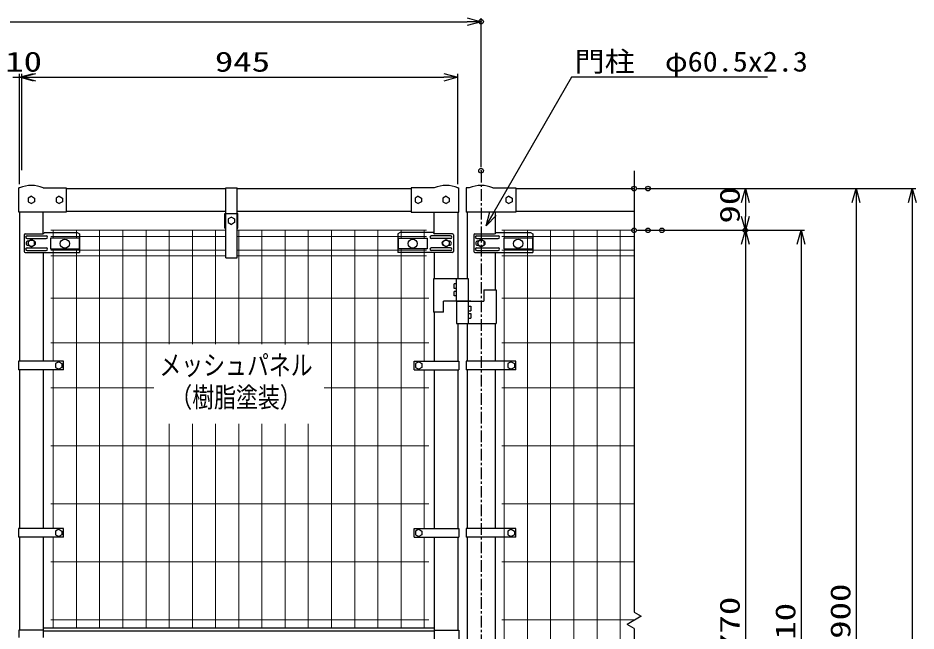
# Model space of a CAD drawing. Units: millimetres, scale not verified. Extents: x -4455 to 4455, y -3150 to 3150.
# Drawn here: x 1393 to 3329, y 291 to 1614 of the extents above; entities that cross this region are included whole.
import ezdxf
from ezdxf.enums import TextEntityAlignment as Align

# ---------------------------------------------------------------- set-up
doc = ezdxf.new("R2010")
doc.units = ezdxf.units.MM
doc.header["$LTSCALE"] = 20
doc.header["$PDMODE"] = 32
doc.header["$PDSIZE"] = 10
doc.linetypes.add('USER1', pattern=[2, 1.25, -0.25, 0.25, -0.25])
for name, color, linetype, lineweight in [('0-0_1', 7, 'Continuous', 25), ('0-1_EXTCNT-LMEC0', 1, 'Continuous', 25), ('0-2_0', 7, 'Continuous', 25), ('0-8_2', 7, 'Continuous', 25), ('0-9_D-STR2', 7, 'Continuous', 13)]:
    doc.layers.add(name, color=color, linetype=linetype, lineweight=lineweight)
doc.layers.add('0-3_DEFPOINTS', color=7, linetype='Continuous')
doc.styles.add('ＭＳ ゴシック', font='')
doc.styles.get('ＭＳ ゴシック').set_extended_font_data('MS Gothic')

# ---------------------------------------------------------------- blocks, each defined once
blk = doc.blocks.new('_Open30')
at = {"layer": '0-2_0', "color": 1}
blk.add_line((0, 0), (-20, 0), dxfattribs=at)
blk.add_lwpolyline([(-20, 5.36), (0, 0), (-20, -5.36)], dxfattribs=at)

msp = doc.modelspace()

# ---------------------------------------------------------------- linework, layer by layer
at = {"layer": '0-0_1', "color": 3, "linetype": 'USER1'}
msp.add_line((2391.15, 1283.99), (2391.15, -952.14), dxfattribs=at)
at = {"layer": '0-0_1'}
for p, q in [((1394.15, 1194.92), (1394.15, 1247.52)), ((1396.15, 1247.52), (1394.15, 1247.52)), ((1446.95, 1247.52), (1496.55, 1247.52)), ((1496.55, 1247.52), (1496.55, 1194.92)), ((1496.55, 1245.52), (1840.63, 1245.52)), ((1840.63, 1191.92), (1840.63, 1247.52)), ((1840.63, 1247.52), (1864.88, 1247.52)), ((1864.88, 1191.92), (1864.88, 1247.52)), ((1864.88, 1245.52), (2240.75, 1245.52)), ((2290.35, 1247.52), (2240.75, 1247.52)), ((2240.75, 1247.52), (2240.75, 1194.92)), ((2341.15, 1247.52), (2343.15, 1247.52)), ((2343.15, 1194.92), (2343.15, 1247.52)), ((2358.9, 1247.52), (2358.9, 1194.92)), ((2365.75, 1247.52), (2358.9, 1247.52)), ((2416.55, 1247.52), (2466.15, 1247.52)), ((2466.15, 1247.52), (2466.15, 1194.92)), ((2466.15, 1245.52), (2721, 1245.52)), ((1421.55, 1229.22), (1414.63, 1225.22)), ((1414.63, 1225.22), (1414.63, 1217.22)), ((1421.55, 1229.22), (1428.48, 1225.22)), ((1428.48, 1225.22), (1428.48, 1217.22)), ((1481.55, 1229.22), (1474.63, 1225.22)), ((1474.63, 1225.22), (1474.63, 1217.22)), ((1481.55, 1229.22), (1488.48, 1225.22)), ((1488.48, 1225.22), (1488.48, 1217.22)), ((2255.75, 1229.22), (2248.83, 1225.22)), ((2248.83, 1225.22), (2248.83, 1217.22)), ((2255.75, 1229.22), (2262.68, 1225.22)), ((2262.68, 1225.22), (2262.68, 1217.22)), ((2315.75, 1229.22), (2308.83, 1225.22)), ((2308.83, 1225.22), (2308.83, 1217.22)), ((2315.75, 1229.22), (2322.68, 1225.22)), ((2322.68, 1225.22), (2322.68, 1217.22)), ((2451.15, 1229.22), (2444.23, 1225.22)), ((2444.23, 1225.22), (2444.23, 1217.22)), ((2451.15, 1229.22), (2458.08, 1225.22)), ((2458.08, 1225.22), (2458.08, 1217.22)), ((1414.63, 1217.22), (1421.55, 1213.22)), ((1428.48, 1217.22), (1421.55, 1213.22)), ((1474.63, 1217.22), (1481.55, 1213.22)), ((1488.48, 1217.22), (1481.55, 1213.22)), ((2248.83, 1217.22), (2255.75, 1213.22)), ((2262.68, 1217.22), (2255.75, 1213.22)), ((2308.83, 1217.22), (2315.75, 1213.22)), ((2322.68, 1217.22), (2315.75, 1213.22)), ((2444.23, 1217.22), (2451.15, 1213.22)), ((2458.08, 1217.22), (2451.15, 1213.22)), ((1496.55, 1194.92), (1394.15, 1194.92)), ((1396.15, 1194.92), (1396.15, 873.51)), ((1446.95, 1147.89), (1446.95, 1194.92)), ((1496.55, 1196.92), (1840.63, 1196.92)), ((1838.63, 1160.52), (1838.63, 1191.92)), ((1838.63, 1191.92), (1866.88, 1191.92)), ((1840.63, 1096.31), (1840.63, 1191.92)), ((1852.75, 1184.22), (1845.83, 1180.22)), ((1852.75, 1184.22), (1859.68, 1180.22)), ((1864.88, 1196.92), (2240.75, 1196.92)), ((1866.88, 1160.52), (1866.88, 1191.92)), ((2240.75, 1194.92), (2343.15, 1194.92)), ((2290.35, 1147.89), (2290.35, 1194.92)), ((2341.15, 1194.92), (2341.15, 1050.92)), ((2466.15, 1194.92), (2358.9, 1194.92)), ((2360.9, 1194.92), (2360.9, 1050.92)), ((2421.4, 1194.92), (2421.4, 1147.89)), ((2466.15, 1196.92), (2721, 1196.92)), ((1845.83, 1180.22), (1845.83, 1172.22)), ((1845.83, 1172.22), (1852.75, 1168.22)), ((1859.68, 1172.22), (1852.75, 1168.22)), ((1859.68, 1180.22), (1859.68, 1172.22)), ((1405.76, 1145.68), (1405.76, 1109.68)), ((1407.76, 1147.68), (1445.87, 1147.68)), ((1412.12, 1143.68), (1453.45, 1143.68)), ((1448.87, 1150.68), (1520.55, 1150.68)), ((1520.55, 1150.68), (1525.55, 1147.68)), ((1525.55, 1147.68), (1525.55, 1140.93)), ((1838.63, 1160.52), (1840.63, 1160.52)), ((1864.88, 1160.52), (1866.88, 1160.52)), ((2216.76, 1150.68), (2211.76, 1147.68)), ((2211.76, 1147.68), (2211.76, 1140.93)), ((2288.44, 1150.68), (2216.76, 1150.68)), ((2325.19, 1143.68), (2283.86, 1143.68)), ((2329.55, 1147.68), (2291.44, 1147.68)), ((2331.55, 1145.68), (2331.55, 1109.68)), ((2375.36, 1145.68), (2375.36, 1109.68)), ((2377.36, 1147.68), (2420.32, 1147.68)), ((2381.72, 1143.68), (2427.9, 1143.68)), ((2423.32, 1150.68), (2443.78, 1150.68)), ((2423.32, 1150.68), (2497.9, 1150.68)), ((2497.9, 1150.68), (2502.9, 1147.68)), ((2502.9, 1147.68), (2502.9, 1140.93)), ((1412.12, 1137.68), (1453.45, 1137.68)), ((1414.46, 1132.18), (1415.49, 1132.18)), ((1414.46, 1123.18), (1415.49, 1123.18)), ((1525.55, 1140.93), (1525.55, 1107.68)), ((2211.76, 1140.93), (2211.76, 1107.68)), ((2325.19, 1137.68), (2283.86, 1137.68)), ((2322.84, 1132.18), (2321.82, 1132.18)), ((2322.84, 1123.18), (2321.82, 1123.18)), ((2381.72, 1137.68), (2427.9, 1137.68)), ((2384.06, 1132.18), (2385.09, 1132.18)), ((2384.06, 1123.18), (2385.09, 1123.18)), ((2502.9, 1140.93), (2502.9, 1107.68)), ((1407.76, 1107.68), (1525.55, 1107.68)), ((1412.12, 1117.68), (1453.45, 1117.68)), ((1412.12, 1111.68), (1453.45, 1111.68)), ((1446.95, 1107.68), (1446.95, 873.51)), ((2329.55, 1107.68), (2211.76, 1107.68)), ((2325.19, 1117.68), (2283.86, 1117.68)), ((2325.19, 1111.68), (2283.86, 1111.68)), ((2290.35, 1107.33), (2290.35, 1050.92)), ((2377.36, 1107.68), (2502.9, 1107.68)), ((2381.72, 1117.68), (2427.9, 1117.68)), ((2381.72, 1111.68), (2427.9, 1111.68)), ((2421.4, 1107.68), (2421.4, 1026.92)), ((2288.35, 1050.92), (2288.35, 978.92)), ((2364.25, 1050.92), (2288.35, 1050.92)), ((2337.8, 1002.92), (2337.8, 1050.92)), ((2364.25, 954.92), (2364.25, 1050.92)), ((2337.8, 1039.92), (2332.8, 1039.92)), ((2396.9, 1026.92), (2396.9, 1002.92)), ((2396.9, 1026.92), (2423.4, 1026.92)), ((2423.4, 1026.92), (2423.4, 954.92)), ((2332.8, 1013.92), (2332.8, 1023.92)), ((2337.8, 1023.92), (2332.8, 1023.92)), ((2337.8, 1013.92), (2332.8, 1013.92)), ((2369.1, 1002.92), (2310, 1002.92)), ((2310, 978.92), (2310, 1002.92)), ((2337.8, 1002.92), (2396.9, 1002.92)), ((2337.8, 1002.92), (2337.8, 954.92)), ((2364.25, 991.92), (2369.25, 991.92)), ((2369.25, 991.92), (2369.25, 981.92)), ((2310, 978.92), (2288.35, 978.92)), ((2290.35, 978.92), (2290.35, 873.51)), ((2364.25, 981.92), (2369.25, 981.92)), ((2364.25, 975.92), (2369.25, 975.92)), ((2369.25, 975.92), (2369.25, 965.92)), ((2337.8, 954.92), (2423.4, 954.92)), ((2341.15, 954.92), (2341.15, 873.51)), ((2360.9, 954.92), (2360.9, 873.52)), ((2364.25, 965.92), (2369.25, 965.92)), ((2421.4, 954.92), (2421.4, 873.52)), ((1490.65, 873.51), (1393.97, 873.51)), ((1393.97, 873.51), (1393.97, 854.53)), ((1480.5, 872.02), (1473.58, 868.02)), ((1480.5, 872.02), (1487.43, 868.02)), ((1490.65, 854.52), (1490.65, 873.52)), ((2246.65, 854.52), (2246.65, 873.52)), ((2246.65, 873.51), (2343.34, 873.51)), ((2256.8, 872.02), (2249.88, 868.02)), ((2256.8, 872.02), (2263.73, 868.02)), ((2343.34, 873.51), (2343.34, 854.53)), ((2466.15, 873.52), (2358.9, 873.52)), ((2358.9, 873.52), (2358.9, 854.52)), ((2456, 872.02), (2449.08, 868.02)), ((2456, 872.02), (2462.93, 868.02)), ((2466.15, 854.52), (2466.15, 873.52)), ((1490.65, 854.53), (1393.97, 854.53)), ((1396.15, 854.53), (1396.15, 512.51)), ((1446.95, 854.53), (1446.95, 512.51)), ((1473.58, 868.02), (1473.58, 860.02)), ((1473.58, 860.02), (1480.5, 856.02)), ((1487.43, 860.02), (1480.5, 856.02)), ((1487.43, 868.02), (1487.43, 860.02)), ((2246.65, 854.53), (2343.34, 854.53)), ((2249.88, 868.02), (2249.88, 860.02)), ((2249.88, 860.02), (2256.8, 856.02)), ((2263.73, 860.02), (2256.8, 856.02)), ((2263.73, 868.02), (2263.73, 860.02)), ((2290.35, 854.53), (2290.35, 512.51)), ((2341.15, 854.53), (2341.15, 512.51)), ((2466.15, 854.52), (2358.9, 854.52)), ((2360.9, 854.52), (2360.9, 512.52)), ((2421.4, 854.52), (2421.4, 512.52)), ((2449.08, 868.02), (2449.08, 860.02)), ((2449.08, 860.02), (2456, 856.02)), ((2462.93, 860.02), (2456, 856.02)), ((2462.93, 868.02), (2462.93, 860.02)), ((1490.65, 512.51), (1393.97, 512.51)), ((1393.97, 512.51), (1393.97, 493.53)), ((1480.5, 511.02), (1473.58, 507.02)), ((1473.58, 507.02), (1473.58, 499.02)), ((1480.5, 511.02), (1487.43, 507.02)), ((1487.43, 507.02), (1487.43, 499.02)), ((1490.65, 493.52), (1490.65, 512.52)), ((2246.65, 493.52), (2246.65, 512.52)), ((2246.65, 512.51), (2343.34, 512.51)), ((2256.8, 511.02), (2249.88, 507.02)), ((2249.88, 507.02), (2249.88, 499.02)), ((2256.8, 511.02), (2263.73, 507.02)), ((2263.73, 507.02), (2263.73, 499.02)), ((2343.34, 512.51), (2343.34, 493.53)), ((2466.15, 512.52), (2358.9, 512.52)), ((2358.9, 512.52), (2358.9, 493.52)), ((2456, 511.02), (2449.08, 507.02)), ((2449.08, 507.02), (2449.08, 499.02)), ((2456, 511.02), (2462.93, 507.02)), ((2462.93, 507.02), (2462.93, 499.02)), ((2466.15, 493.52), (2466.15, 512.52)), ((1490.65, 493.53), (1393.97, 493.53)), ((1396.15, 493.53), (1396.15, 293.02)), ((1446.95, 493.53), (1446.95, 277.02)), ((1473.58, 499.02), (1480.5, 495.02)), ((1487.43, 499.02), (1480.5, 495.02)), ((2246.65, 493.53), (2343.34, 493.53)), ((2249.88, 499.02), (2256.8, 495.02)), ((2263.73, 499.02), (2256.8, 495.02)), ((2290.35, 493.53), (2290.35, 47.51)), ((2341.15, 493.53), (2341.15, 293.02)), ((2466.15, 493.52), (2358.9, 493.52)), ((2360.9, 493.52), (2360.9, 47.52)), ((2421.4, 493.52), (2421.4, 47.52)), ((2449.08, 499.02), (2456, 495.02)), ((2462.93, 499.02), (2456, 495.02)), ((1394.15, 293.02), (1394.15, 277.02)), ((1446.95, 293.02), (1394.15, 293.02)), ((1446.95, 298.02), (2290.35, 298.02)), ((1446.95, 292.02), (2290.35, 292.02)), ((2290.35, 293.02), (2343.15, 293.02)), ((2343.15, 293.02), (2343.15, 248.02))]:
    msp.add_line(p, q, dxfattribs=at)
for points in [[(1840.63, 1096.31), (1864.88, 1096.31), (1864.88, 1191.92)], [(2337.8, 1029.92), (2332.8, 1029.92), (2332.8, 1039.92)]]:
    msp.add_lwpolyline(points, dxfattribs=at)
for centre, radius, start, end in [((1421.55, 1181.23), 70.98, 69.03345, 110.96669), ((2315.75, 1181.23), 70.98, 69.03345, 110.9667), ((2391.15, 1181.23), 70.98, 69.03345, 110.96669), ((1407.76, 1145.68), 2, 90, 180), ((1412.12, 1140.68), 3, 90, 270), ((1445.87, 1150.68), 3, 270, 0), ((1453.45, 1140.68), 3, 270, 90), ((2283.86, 1140.68), 3, 90, 270), ((2291.44, 1150.68), 3, 180, 270), ((2325.19, 1140.68), 3, 270, 90), ((2329.55, 1145.68), 2, 0, 90), ((2377.36, 1145.68), 2, 90, 180), ((2381.72, 1140.68), 3, 90, 270), ((2420.32, 1150.68), 3, 270, 0), ((2427.9, 1140.68), 3, 270, 90), ((1414.46, 1127.68), 4.5, 90, 270), ((1426.23, 1127.68), 4.5, 299.99991, 60.0015), ((2311.08, 1127.68), 4.5, 119.9985, 240.00009), ((2322.84, 1127.68), 4.5, 270, 90), ((2384.06, 1127.68), 4.5, 90, 270), ((2395.83, 1127.68), 4.5, 299.99991, 60.0015), ((1407.76, 1109.68), 2, 180, 270), ((1412.12, 1114.68), 3, 90, 270), ((1453.45, 1114.68), 3, 270, 90), ((2283.86, 1114.68), 3, 90, 270), ((2325.19, 1114.68), 3, 270, 90), ((2329.55, 1109.68), 2, 270, 0), ((2377.36, 1109.68), 2, 180, 270), ((2381.72, 1114.68), 3, 90, 270), ((2427.9, 1114.68), 3, 270, 90)]:
    msp.add_arc(centre, radius, start, end, dxfattribs=at)
at = {"layer": '0-1_EXTCNT-LMEC0'}
for p, q in [((2391.15, 1291.49), (2391.15, 1613.02)), ((421.15, 1605.52), (2361.15, 1605.52)), ((1396.15, 1255.02), (1396.15, 1493.02)), ((1401.15, 1285.02), (1401.15, 1493.02)), ((2341.15, 1255.02), (2341.15, 1493.02)), ((1381.15, 1485.52), (1396.15, 1485.52)), ((1426.15, 1485.52), (1456.15, 1485.52)), ((1431.15, 1485.52), (2311.15, 1485.52)), ((2728.5, 1245.52), (3207.15, 1245.52)), ((2728.5, 1245.52), (2968.5, 1245.52)), ((2758.5, 1245.52), (3328.5, 1245.52)), ((2961, 1215.52), (2961, 1185.52)), ((3199.65, 1215.52), (3199.65, -624.48)), ((3321, 1215.52), (3321, -924.48)), ((2728.5, 1155.52), (2968.5, 1155.52)), ((2758.5, 1155.52), (2968.5, 1155.52)), ((2788.5, 1155.52), (3088.5, 1155.52)), ((2961, 1125.52), (2961, -584.48)), ((3081, 1125.52), (3081, -624.48))]:
    msp.add_line(p, q, dxfattribs=at)
at = {"layer": '0-1_EXTCNT-LMEC0', "color": 4}
for p, q in [((2721, 1283.69), (2721, 331.71)), ((2721, 331.71), (2736, 323.05)), ((2736, 323.05), (2706, 305.73)), ((2721, 297.07), (2706, 305.73)), ((2721, 297.07), (2721, -639.87))]:
    msp.add_line(p, q, dxfattribs=at)
at = {"layer": '0-2_0'}
for p, q in [((1462.65, 1138.27), (1462.65, 1115.27)), ((1524.65, 1138.27), (1462.65, 1138.27)), ((1524.65, 1138.27), (1524.65, 1115.27)), ((2212.65, 1138.27), (2274.65, 1138.27)), ((2212.65, 1138.27), (2212.65, 1115.27)), ((2274.65, 1138.27), (2274.65, 1115.27)), ((2502, 1138.27), (2502, 1115.27)), ((1462.65, 1115.27), (1524.65, 1115.27)), ((2274.65, 1115.27), (2212.65, 1115.27)), ((2440, 1115.27), (2502, 1115.27))]:
    msp.add_line(p, q, dxfattribs=at)
for points in [[(3008.94, 1485.8), (2586.02, 1485.8), (2403.01, 1167.17)], [(2502, 1138.27), (2440, 1138.27), (2440, 1115.27)]]:
    msp.add_lwpolyline(points, dxfattribs=at)
for centre in [(1493.65, 1126.77), (2243.65, 1126.77), (2471, 1126.77)]:
    msp.add_circle(centre, 10.01, dxfattribs=at)
at = {"layer": '0-3_DEFPOINTS'}
for p in [(2391.15, 1605.52), (2391.15, 1283.99), (2721, 1245.52), (2751, 1245.52), (2721, 1155.52), (2751, 1155.52), (2781, 1155.52), (2961, 1155.52)]:
    msp.add_point(p, dxfattribs=at)
at = {"layer": '0-8_2'}
for p, q in [((1421.55, 1135.68), (1414.63, 1131.68)), ((1428.48, 1131.68), (1421.55, 1135.68)), ((2308.83, 1123.68), (2308.83, 1131.68)), ((2315.75, 1119.68), (2308.83, 1123.68)), ((2322.68, 1123.68), (2315.75, 1119.68)), ((2322.68, 1131.68), (2322.68, 1123.68)), ((2384.23, 1131.68), (2384.23, 1123.68)), ((2384.23, 1123.68), (2391.15, 1119.68)), ((2391.15, 1119.68), (2398.08, 1123.68)), ((2398.08, 1123.68), (2398.08, 1131.68))]:
    msp.add_line(p, q, dxfattribs=at)
for points in [[(1414.63, 1131.68), (1414.63, 1123.68), (1421.55, 1119.68)], [(1421.55, 1119.68), (1428.48, 1123.68), (1428.48, 1131.68)], [(2308.83, 1131.68), (2315.75, 1135.68), (2322.68, 1131.68)], [(2398.08, 1131.68), (2391.15, 1135.68), (2384.23, 1131.68)]]:
    msp.add_lwpolyline(points, dxfattribs=at)
for centre in [(1421.55, 1127.68), (2315.75, 1127.68), (2391.15, 1127.68)]:
    msp.add_circle(centre, 6.93, dxfattribs=at)
at = {"layer": '0-9_D-STR2'}
for p, q in [((1840.63, 1155.52), (1463.65, 1155.52)), ((1468.65, 1138.27), (1468.65, 1155.52)), ((1518.65, 1138.27), (1518.65, 1155.52)), ((1568.65, 1155.52), (1568.65, 298.02)), ((1618.65, 1155.52), (1618.65, 298.02)), ((1668.65, 1155.52), (1668.65, 298.02)), ((1718.65, 1155.52), (1718.65, 910.2)), ((1768.65, 1155.52), (1768.65, 910.09)), ((1818.65, 1155.52), (1818.65, 909.98)), ((2273.65, 1155.52), (1864.88, 1155.52)), ((1868.65, 1155.52), (1868.65, 909.86)), ((1918.65, 1155.52), (1918.65, 909.75)), ((1968.65, 1155.52), (1968.65, 909.63)), ((2018.65, 1155.52), (2018.65, 909.52)), ((2068.65, 1155.52), (2068.65, 298.02)), ((2118.65, 1155.52), (2118.65, 298.02)), ((2168.65, 1155.52), (2168.65, 298.02)), ((2218.65, 1138.27), (2218.65, 1155.52)), ((2268.65, 1138.27), (2268.65, 1155.52)), ((2721, 1155.52), (2436.15, 1155.52)), ((2441.15, 1138.27), (2441.15, 1155.52)), ((2491.15, 1138.27), (2491.15, 1155.52)), ((2491.15, -575.15), (2491.15, 1155.52)), ((2541.15, -614.48), (2541.15, 1155.52)), ((2591.15, -614.48), (2591.15, 1155.52)), ((2641.15, -614.48), (2641.15, 1155.52)), ((2691.15, -614.48), (2691.15, 1155.52)), ((1840.63, 1142.42), (1463.65, 1142.42)), ((2273.65, 1142.42), (1864.88, 1142.42)), ((2721, 1142.42), (2436.15, 1142.42)), ((1840.63, 1112.62), (1463.65, 1112.62)), ((1468.65, 1115.27), (1468.65, 873.51)), ((1518.65, 1115.27), (1518.65, 298.02)), ((2273.65, 1112.62), (1864.88, 1112.62)), ((2218.65, 1115.27), (2218.65, 298.02)), ((2268.65, 1115.27), (2268.65, 873.51)), ((2721, 1112.62), (2436.15, 1112.62)), ((2441.15, 47.52), (2441.15, 1115.27)), ((1840.63, 1100.76), (1463.65, 1100.76)), ((2273.65, 1100.76), (1864.88, 1100.76)), ((2721, 1100.76), (2436.15, 1100.76)), ((2278.65, 1009.52), (1463.65, 1009.52)), ((2721, 1009.52), (2436.15, 1009.52)), ((2278.62, 912.52), (1463.62, 912.52)), ((2721.04, 912.52), (2436.19, 912.52)), ((1468.65, 854.53), (1468.65, 512.51)), ((2268.65, 854.53), (2268.65, 512.51)), ((1685.59, 815.52), (1463.62, 815.52)), ((2278.62, 815.52), (2053.07, 815.52)), ((2721.04, 815.52), (2436.19, 815.52)), ((1718.65, 738.33), (1718.65, 298.02)), ((1768.65, 738.33), (1768.65, 298.02)), ((1818.65, 738.33), (1818.65, 298.02)), ((1868.65, 738.33), (1868.65, 298.02)), ((1918.65, 738.33), (1918.65, 298.02)), ((1968.65, 738.33), (1968.65, 298.02)), ((2018.65, 738.33), (2018.65, 298.02)), ((2278.65, 690.52), (1463.65, 690.52)), ((2721, 690.52), (2436.15, 690.52)), ((2278.65, 565.52), (1463.65, 565.52)), ((2721, 565.52), (2436.15, 565.52)), ((1468.65, 493.53), (1468.65, 298.02)), ((2268.65, 493.53), (2268.65, 298.02)), ((2278.65, 440.52), (1463.65, 440.52)), ((2721, 440.52), (2436.15, 440.52)), ((2278.65, 315.52), (1463.65, 315.52)), ((2721, 315.52), (2436.15, 315.52))]:
    msp.add_line(p, q, dxfattribs=at)

# ---------------------------------------------------------------- block references
at = {"layer": '0-1_EXTCNT-LMEC0', "xscale": 1.5, "yscale": 1.5}
for p in [(2391.15, 1605.52), (2341.15, 1485.52)]:
    msp.add_blockref('_Open30', p, dxfattribs=at)
for p, rotation in [((1396.15, 1485.52), 180), ((1401.15, 1485.52), 180), ((2961, 1245.52), 90), ((3199.65, 1245.52), 90), ((3321, 1245.52), 90), ((2961, 1155.52), 270), ((2961, 1155.52), 90), ((3081, 1155.52), 90)]:
    msp.add_blockref('_Open30', p, dxfattribs=dict(at, rotation=rotation))
at = {"layer": '0-2_0', "xscale": 1.5, "yscale": 1.5, "rotation": 239.85847}
msp.add_blockref('_Open30', (2402.01, 1165.44), dxfattribs=at)

# ---------------------------------------------------------------- texts
at = {"layer": '0-1_EXTCNT-LMEC0', "color": 3, "style": 'ＭＳ ゴシック', "width": 1.35}
for s, p in [('10', (1365.03, 1484.69)), ('945', (1817.15, 1484.69))]:
    msp.add_text(s, height=43.26, dxfattribs=at).set_placement(p, align=Align.BOTTOM_LEFT)
for s, p in [('90', (2961.83, 1170.14)), ('1900', (3200.48, 234.77)), ('1770', (2961.83, 206.39)), ('1810', (3081.83, 193.14))]:
    msp.add_text(s, height=43.26, rotation=90, dxfattribs=at).set_placement(p, align=Align.BOTTOM_LEFT)
at = {"layer": '0-2_0', "color": 3, "style": 'ＭＳ ゴシック'}
for s, width, p in [('門柱\u3000φ60.5x2.3', 1.1, (2592.82, 1484.98)), ('メッシュパネル', 0.8, (1697.5, 830.18)), ('（樹脂塗装）', 0.8, (1721.09, 760.78))]:
    msp.add_text(s, height=43.26, dxfattribs=dict(at, width=width)).set_placement(p, align=Align.BOTTOM_LEFT)

doc.saveas('drawing.dxf')
